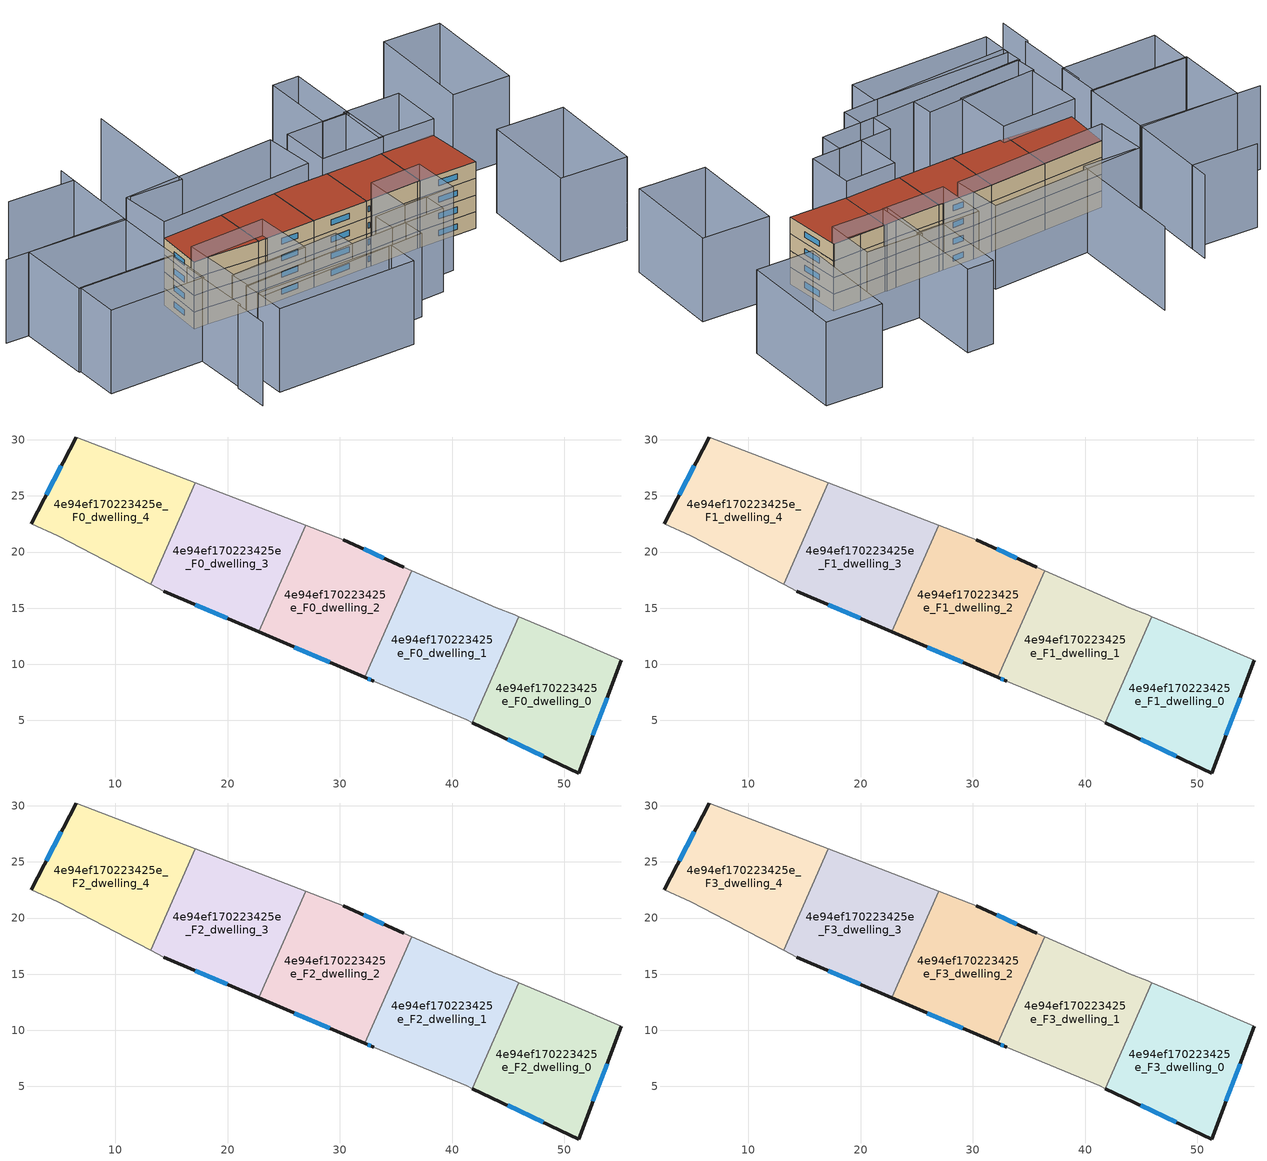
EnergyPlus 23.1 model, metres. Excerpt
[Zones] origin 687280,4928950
4e94ef170223425e_F0_dwelling_0
 floor ground (EU_floor_Construction): 55.09,10.34 51.27,0.31 41.82,4.8 45.96,14.25 50.29,12.4 z0
 wall outside (EU_wall_Construction): 41.82,4.8 51.27,0.31 55.09,10.34 z0:3
 wall adiabatic (EU_wall_Construction): 55.09,10.34 50.29,12.4 45.96,14.25 z0:3
 wall to 4e94ef170223425e_F0_dwelling_1 (EU_wall_Construction): 45.96,14.25 41.82,4.8 z0:3
 window (EU_Window_Construction): 44.97,3.31 48.12,1.81 / 52.55,3.66 53.82,7 z1:2
4e94ef170223425e_F0_dwelling_1
 floor ground (EU_floor_Construction): 43.95,15.05 45.57,14.41 45.96,14.25 41.82,4.8 41.31,5.04 33.04,8.49 32.24,8.84 36.4,18.35 z0
 wall outside (EU_wall_Construction): 32.24,8.84 33.04,8.49 z0:3
 wall adiabatic (EU_wall_Construction): 33.04,8.49 41.31,5.04 41.82,4.8 / 45.96,14.25 45.57,14.41 43.95,15.05 36.4,18.35 z0:3
 wall to 4e94ef170223425e_F0_dwelling_2 (EU_wall_Construction): 36.4,18.35 32.24,8.84 z0:3
 window (EU_Window_Construction): 32.51,8.72 32.77,8.61 z1:2
4e94ef170223425e_F0_dwelling_2
 floor ground (EU_floor_Construction): 35.71,18.65 36.4,18.35 32.24,8.84 22.79,12.88 26.96,22.38 30.32,21.08 z0
 wall outside (EU_wall_Construction): 35.71,18.65 30.32,21.08 / 22.79,12.88 32.24,8.84 z0:3
 wall adiabatic (EU_wall_Construction): 36.4,18.35 35.71,18.65 / 30.32,21.08 26.96,22.38 z0:3
 wall to 4e94ef170223425e_F0_dwelling_3 (EU_wall_Construction): 26.96,22.38 22.79,12.88 z0:3
 window (EU_Window_Construction): 33.92,19.46 32.12,20.27 / 25.94,11.53 29.09,10.18 z1:2
4e94ef170223425e_F0_dwelling_3
 floor ground (EU_floor_Construction): 26.96,22.38 22.79,12.88 14.3,16.5 13.15,17.11 17.11,26.17 z0
 wall outside (EU_wall_Construction): 14.3,16.5 22.79,12.88 z0:3
 wall adiabatic (EU_wall_Construction): 26.96,22.38 17.11,26.17 / 13.15,17.11 14.3,16.5 z0:3
 wall to 4e94ef170223425e_F0_dwelling_4 (EU_wall_Construction): 17.11,26.17 13.15,17.11 z0:3
 window (EU_Window_Construction): 17.13,15.29 19.96,14.08 z1:2
4e94ef170223425e_F0_dwelling_4
 floor ground (EU_floor_Construction): 17.11,26.17 13.15,17.11 4.87,21.46 2.49,22.5 6.52,30.24 z0
 wall outside (EU_wall_Construction): 6.52,30.24 2.49,22.5 z0:3
 wall adiabatic (EU_wall_Construction): 17.11,26.17 6.52,30.24 / 2.49,22.5 4.87,21.46 13.15,17.11 z0:3
 window (EU_Window_Construction): 5.18,27.66 3.84,25.08 z1:2
4e94ef170223425e_F1_dwelling_0
 floor to 4e94ef170223425e_F0_dwelling_0 (EU_floor_Construction): 55.09,10.34 51.27,0.31 41.82,4.8 45.96,14.25 50.29,12.4 z3
 wall outside (EU_wall_Construction): 41.82,4.8 51.27,0.31 55.09,10.34 z3:6
 wall adiabatic (EU_wall_Construction): 55.09,10.34 50.29,12.4 45.96,14.25 z3:6
 wall to 4e94ef170223425e_F1_dwelling_1 (EU_wall_Construction): 45.96,14.25 41.82,4.8 z3:6
 window (EU_Window_Construction): 44.97,3.31 48.12,1.81 / 52.55,3.66 53.82,7 z4:5
4e94ef170223425e_F1_dwelling_1
 floor to 4e94ef170223425e_F0_dwelling_1 (EU_floor_Construction): 43.95,15.05 45.57,14.41 45.96,14.25 41.82,4.8 41.31,5.04 33.04,8.49 32.24,8.84 36.4,18.35 z3
 wall outside (EU_wall_Construction): 32.24,8.84 33.04,8.49 z3:6
 wall adiabatic (EU_wall_Construction): 33.04,8.49 41.31,5.04 41.82,4.8 / 45.96,14.25 45.57,14.41 43.95,15.05 36.4,18.35 z3:6
 wall to 4e94ef170223425e_F1_dwelling_2 (EU_wall_Construction): 36.4,18.35 32.24,8.84 z3:6
 window (EU_Window_Construction): 32.51,8.72 32.77,8.61 z4:5
4e94ef170223425e_F1_dwelling_2
 floor to 4e94ef170223425e_F0_dwelling_2 (EU_floor_Construction): 35.71,18.65 36.4,18.35 32.24,8.84 22.79,12.88 26.96,22.38 30.32,21.08 z3
 wall outside (EU_wall_Construction): 35.71,18.65 30.32,21.08 / 22.79,12.88 32.24,8.84 z3:6
 wall adiabatic (EU_wall_Construction): 36.4,18.35 35.71,18.65 / 30.32,21.08 26.96,22.38 z3:6
 wall to 4e94ef170223425e_F1_dwelling_3 (EU_wall_Construction): 26.96,22.38 22.79,12.88 z3:6
 window (EU_Window_Construction): 33.92,19.46 32.12,20.27 / 25.94,11.53 29.09,10.18 z4:5
4e94ef170223425e_F1_dwelling_3
 floor to 4e94ef170223425e_F0_dwelling_3 (EU_floor_Construction): 26.96,22.38 22.79,12.88 14.3,16.5 13.15,17.11 17.11,26.17 z3
 wall outside (EU_wall_Construction): 14.3,16.5 22.79,12.88 z3:6
 wall adiabatic (EU_wall_Construction): 26.96,22.38 17.11,26.17 / 13.15,17.11 14.3,16.5 z3:6
 wall to 4e94ef170223425e_F1_dwelling_4 (EU_wall_Construction): 17.11,26.17 13.15,17.11 z3:6
 window (EU_Window_Construction): 17.13,15.29 19.96,14.08 z4:5
4e94ef170223425e_F1_dwelling_4
 floor to 4e94ef170223425e_F0_dwelling_4 (EU_floor_Construction): 17.11,26.17 13.15,17.11 4.87,21.46 2.49,22.5 6.52,30.24 z3
 wall outside (EU_wall_Construction): 6.52,30.24 2.49,22.5 z3:6
 wall adiabatic (EU_wall_Construction): 17.11,26.17 6.52,30.24 / 2.49,22.5 4.87,21.46 13.15,17.11 z3:6
 window (EU_Window_Construction): 5.18,27.66 3.84,25.08 z4:5
4e94ef170223425e_F2_dwelling_0
 floor to 4e94ef170223425e_F1_dwelling_0 (EU_floor_Construction): 55.09,10.34 51.27,0.31 41.82,4.8 45.96,14.25 50.29,12.4 z6
 wall outside (EU_wall_Construction): 41.82,4.8 51.27,0.31 55.09,10.34 z6:9
 wall adiabatic (EU_wall_Construction): 55.09,10.34 50.29,12.4 45.96,14.25 z6:9
 wall to 4e94ef170223425e_F2_dwelling_1 (EU_wall_Construction): 45.96,14.25 41.82,4.8 z6:9
 window (EU_Window_Construction): 44.97,3.31 48.12,1.81 / 52.55,3.66 53.82,7 z7:8
4e94ef170223425e_F2_dwelling_1
 floor to 4e94ef170223425e_F1_dwelling_1 (EU_floor_Construction): 43.95,15.05 45.57,14.41 45.96,14.25 41.82,4.8 41.31,5.04 33.04,8.49 32.24,8.84 36.4,18.35 z6
 wall outside (EU_wall_Construction): 32.24,8.84 33.04,8.49 z6:9
 wall adiabatic (EU_wall_Construction): 33.04,8.49 41.31,5.04 41.82,4.8 / 45.96,14.25 45.57,14.41 43.95,15.05 36.4,18.35 z6:9
 wall to 4e94ef170223425e_F2_dwelling_2 (EU_wall_Construction): 36.4,18.35 32.24,8.84 z6:9
 window (EU_Window_Construction): 32.51,8.72 32.77,8.61 z7:8
4e94ef170223425e_F2_dwelling_2
 floor to 4e94ef170223425e_F1_dwelling_2 (EU_floor_Construction): 35.71,18.65 36.4,18.35 32.24,8.84 22.79,12.88 26.96,22.38 30.32,21.08 z6
 wall outside (EU_wall_Construction): 35.71,18.65 30.32,21.08 / 22.79,12.88 32.24,8.84 z6:9
 wall adiabatic (EU_wall_Construction): 36.4,18.35 35.71,18.65 / 30.32,21.08 26.96,22.38 z6:9
 wall to 4e94ef170223425e_F2_dwelling_3 (EU_wall_Construction): 26.96,22.38 22.79,12.88 z6:9
 window (EU_Window_Construction): 33.92,19.46 32.12,20.27 / 25.94,11.53 29.09,10.18 z7:8
4e94ef170223425e_F2_dwelling_3
 floor to 4e94ef170223425e_F1_dwelling_3 (EU_floor_Construction): 26.96,22.38 22.79,12.88 14.3,16.5 13.15,17.11 17.11,26.17 z6
 wall outside (EU_wall_Construction): 14.3,16.5 22.79,12.88 z6:9
 wall adiabatic (EU_wall_Construction): 26.96,22.38 17.11,26.17 / 13.15,17.11 14.3,16.5 z6:9
 wall to 4e94ef170223425e_F2_dwelling_4 (EU_wall_Construction): 17.11,26.17 13.15,17.11 z6:9
 window (EU_Window_Construction): 17.13,15.29 19.96,14.08 z7:8
4e94ef170223425e_F2_dwelling_4
 floor to 4e94ef170223425e_F1_dwelling_4 (EU_floor_Construction): 17.11,26.17 13.15,17.11 4.87,21.46 2.49,22.5 6.52,30.24 z6
 wall outside (EU_wall_Construction): 6.52,30.24 2.49,22.5 z6:9
 wall adiabatic (EU_wall_Construction): 17.11,26.17 6.52,30.24 / 2.49,22.5 4.87,21.46 13.15,17.11 z6:9
 window (EU_Window_Construction): 5.18,27.66 3.84,25.08 z7:8
4e94ef170223425e_F3_dwelling_0
 floor to 4e94ef170223425e_F2_dwelling_0 (EU_floor_Construction): 55.09,10.34 51.27,0.31 41.82,4.8 45.96,14.25 50.29,12.4 z9
 wall outside (EU_wall_Construction): 41.82,4.8 51.27,0.31 55.09,10.34 z9:12
 wall adiabatic (EU_wall_Construction): 55.09,10.34 50.29,12.4 45.96,14.25 z9:12
 wall to 4e94ef170223425e_F3_dwelling_1 (EU_wall_Construction): 45.96,14.25 41.82,4.8 z9:12
 window (EU_Window_Construction): 44.97,3.31 48.12,1.81 / 52.55,3.66 53.82,7 z10:11
 roof outside (EU_roof_Construction): 51.27,0.31 55.09,10.34 50.29,12.4 45.96,14.25 41.82,4.8 z12
4e94ef170223425e_F3_dwelling_1
 floor to 4e94ef170223425e_F2_dwelling_1 (EU_floor_Construction): 43.95,15.05 45.57,14.41 45.96,14.25 41.82,4.8 41.31,5.04 33.04,8.49 32.24,8.84 36.4,18.35 z9
 wall outside (EU_wall_Construction): 32.24,8.84 33.04,8.49 z9:12
 wall adiabatic (EU_wall_Construction): 33.04,8.49 41.31,5.04 41.82,4.8 / 45.96,14.25 45.57,14.41 43.95,15.05 36.4,18.35 z9:12
 wall to 4e94ef170223425e_F3_dwelling_2 (EU_wall_Construction): 36.4,18.35 32.24,8.84 z9:12
 window (EU_Window_Construction): 32.51,8.72 32.77,8.61 z10:11
 roof outside (EU_roof_Construction): 41.82,4.8 45.96,14.25 45.57,14.41 43.95,15.05 36.4,18.35 32.24,8.84 33.04,8.49 41.31,5.04 z12
4e94ef170223425e_F3_dwelling_2
 floor to 4e94ef170223425e_F2_dwelling_2 (EU_floor_Construction): 35.71,18.65 36.4,18.35 32.24,8.84 22.79,12.88 26.96,22.38 30.32,21.08 z9
 wall outside (EU_wall_Construction): 35.71,18.65 30.32,21.08 / 22.79,12.88 32.24,8.84 z9:12
 wall adiabatic (EU_wall_Construction): 36.4,18.35 35.71,18.65 / 30.32,21.08 26.96,22.38 z9:12
 wall to 4e94ef170223425e_F3_dwelling_3 (EU_wall_Construction): 26.96,22.38 22.79,12.88 z9:12
 window (EU_Window_Construction): 33.92,19.46 32.12,20.27 / 25.94,11.53 29.09,10.18 z10:11
 roof outside (EU_roof_Construction): 32.24,8.84 36.4,18.35 35.71,18.65 30.32,21.08 26.96,22.38 22.79,12.88 z12
4e94ef170223425e_F3_dwelling_3
 floor to 4e94ef170223425e_F2_dwelling_3 (EU_floor_Construction): 26.96,22.38 22.79,12.88 14.3,16.5 13.15,17.11 17.11,26.17 z9
 wall outside (EU_wall_Construction): 14.3,16.5 22.79,12.88 z9:12
 wall adiabatic (EU_wall_Construction): 26.96,22.38 17.11,26.17 / 13.15,17.11 14.3,16.5 z9:12
 wall to 4e94ef170223425e_F3_dwelling_4 (EU_wall_Construction): 17.11,26.17 13.15,17.11 z9:12
 window (EU_Window_Construction): 17.13,15.29 19.96,14.08 z10:11
 roof outside (EU_roof_Construction): 22.79,12.88 26.96,22.38 17.11,26.17 13.15,17.11 14.3,16.5 z12
4e94ef170223425e_F3_dwelling_4
 floor to 4e94ef170223425e_F2_dwelling_4 (EU_floor_Construction): 17.11,26.17 13.15,17.11 4.87,21.46 2.49,22.5 6.52,30.24 z9
 wall outside (EU_wall_Construction): 6.52,30.24 2.49,22.5 z9:12
 wall adiabatic (EU_wall_Construction): 17.11,26.17 6.52,30.24 / 2.49,22.5 4.87,21.46 13.15,17.11 z9:12
 window (EU_Window_Construction): 5.18,27.66 3.84,25.08 z10:11
 roof outside (EU_roof_Construction): 13.15,17.11 17.11,26.17 6.52,30.24 2.49,22.5 4.87,21.46 z12
shading: -9.88,7.43 -12.69,1.4 / -3.82,20.13 -9.57,7.24 / 29.01,54.66 19.27,34.42 / 19.27,34.42 10.55,38.62 / 12.03,51.93 4,35.66 / 4,35.66 -16.02,45.54 / 10.51,48.82 -0.38,54.18 / 48.94,-16.26 57.04,-0.06 / 57.04,-0.06 68.06,-5.57 / 68.06,-5.57 59.96,-21.77 / 59.96,-21.77 48.94,-16.26 / 15.48,-9.3 -7.72,1.21 / -7.72,1.21 -5.28,6.58 / -5.28,6.58 17.92,-3.93 / 17.92,-3.93 15.48,-9.3 / 31.9,-5.09 22.73,-1.37 / 22.73,-1.37 24.36,2.64 / 24.36,2.64 33.53,-1.07 / 33.53,-1.07 31.9,-5.09 / 23.54,-6.13 -5.69,5.43 / -5.69,5.43 -4.16,9.28 / -4.16,9.28 25.06,-2.28 / 25.06,-2.28 23.54,-6.13 / 38.32,-3.14 29.66,0.46 / 29.66,0.46 33.01,8.51 / 33.01,8.51 41.67,4.9 / 41.67,4.9 38.32,-3.14 / 15.33,1.57 -4.02,8.92 / -4.02,8.92 -2.55,12.78 / -2.55,12.78 16.8,5.43 / 16.8,5.43 15.33,1.57 / 10.66,7.37 -2.23,12.66 / -2.23,12.66 1.91,22.74 / 1.91,22.74 14.8,17.45 / 14.8,17.45 10.66,7.37 / 59.03,18.68 54.93,10 / 54.93,10 45.57,14.41 / 45.57,14.41 49.67,23.1 / 49.67,23.1 59.03,18.68 / 46.27,14.04 35.64,18.68 / 35.64,18.68 39.4,27.28 / 39.4,27.28 50.02,22.63 / 50.02,22.63 46.27,14.04 / -21.2,23.59 -17.71,31.24 / -17.71,31.24 -1.78,23.96 / -1.78,23.96 -5.27,16.32 / -5.27,16.32 -21.2,23.59 / 51.3,36.82 55.68,34.78 / 55.68,34.78 49.9,22.37 / 49.9,22.37 45.52,24.41 / 45.52,24.41 51.3,36.82 / 33.25,19.96 6.52,30.24 / 6.52,30.24 9.91,39.06 / 9.91,39.06 36.65,28.77 / 36.65,28.77 33.25,19.96 / -12.22,43.66 4.17,36.01 / 4.17,36.01 -1.61,23.62 / -1.61,23.62 -18,31.27 / -18,31.27 -12.22,43.66 / 62.95,11.14 71.6,28.66 / 71.6,28.66 80.95,24.04 / 80.95,24.04 72.31,6.53 / 72.31,6.53 62.95,11.14 z0:15
[Building]
EU S2 Campaign: North Axis=0; Terrain=City; Solar Distribution=FullExterior
[Site:Location]
Bologna: Latitude=44.5; Longitude=11.25; Time Zone=1; Elevation=37
[SizingPeriod:WeatherFileDays]
AnnualSizingPeriod: Begin Month=1; Begin Day of Month=1; End Month=12; End Day of Month=31; Day of Week for Start Day=Monday; Use Weather File Daylight Saving Period=No; Use Weather File Rain and Snow Indicators=No
[MATERIAL]
EU_InternalMass_Material: Roughness=MediumRough; Thickness=0.1; Conductivity=1; Density=1800; Specific Heat=900; Thermal Absorptance=0.9; Solar Absorptance=0.7; Visible Absorptance=0.7
[MATERIAL:NOMASS] Roughness=MediumRough; Thermal Absorptance=0.9; Solar Absorptance=0.7; Visible Absorptance=0.7
Name | Thermal Resistance
EU_wall_NoMass | 0.937881
EU_roof_NoMass | 0.548572
EU_floor_NoMass | 0.71348
[WINDOWMATERIAL:SIMPLEGLAZINGSYSTEM]
EU_Window_SimpleGlazing: UFactor=4.25633; Solar Heat Gain Coefficient=0.85; Visible Transmittance=0.85
[CONSTRUCTION]
EU_wall_Construction: EU_wall_NoMass
EU_roof_Construction: EU_roof_NoMass
EU_floor_Construction: EU_floor_NoMass
EU_Window_Construction: EU_Window_SimpleGlazing
EU_InternalMass_Construction: EU_InternalMass_Material
[ZONE] Type=1; Multiplier=1; Ceiling Height=autocalculate; Floor Area=autocalculate; Part of Total Floor Area=Yes
Name | Volume
4e94ef170223425e_F0_dwelling_0 | 321.739
4e94ef170223425e_F1_dwelling_0; 4e94ef170223425e_F2_dwelling_0; 4e94ef170223425e_F3_dwelling_0 | 321.738
4e94ef170223425e_F0_dwelling_1 | 321.71
4e94ef170223425e_F1_dwelling_1; 4e94ef170223425e_F2_dwelling_1; 4e94ef170223425e_F3_dwelling_1 | 321.711
4e94ef170223425e_F0_dwelling_2 | 321.732
4e94ef170223425e_F1_dwelling_2; 4e94ef170223425e_F2_dwelling_2; 4e94ef170223425e_F3_dwelling_2; 4e94ef170223425e_F1_dwelling_4; 4e94ef170223425e_F2_dwelling_4; 4e94ef170223425e_F3_dwelling_4 | 321.733
4e94ef170223425e_F0_dwelling_3; 4e94ef170223425e_F1_dwelling_3; 4e94ef170223425e_F2_dwelling_3; 4e94ef170223425e_F3_dwelling_3 | 321.729
4e94ef170223425e_F0_dwelling_4 | 321.735
[INTERNALMASS] Construction=EU_InternalMass_Construction
Name | Zone or ZoneList | Surface Area
4e94ef170223425e_F0_dwelling_0_EU_InternalMass | 4e94ef170223425e_F0_dwelling_0 | 107.246
4e94ef170223425e_F0_dwelling_1_EU_InternalMass | 4e94ef170223425e_F0_dwelling_1 | 107.237
4e94ef170223425e_F0_dwelling_2_EU_InternalMass | 4e94ef170223425e_F0_dwelling_2 | 107.244
4e94ef170223425e_F0_dwelling_3_EU_InternalMass | 4e94ef170223425e_F0_dwelling_3 | 107.243
4e94ef170223425e_F0_dwelling_4_EU_InternalMass | 4e94ef170223425e_F0_dwelling_4 | 107.245
4e94ef170223425e_F1_dwelling_0_EU_InternalMass | 4e94ef170223425e_F1_dwelling_0 | 107.246
4e94ef170223425e_F1_dwelling_1_EU_InternalMass | 4e94ef170223425e_F1_dwelling_1 | 107.237
4e94ef170223425e_F1_dwelling_2_EU_InternalMass | 4e94ef170223425e_F1_dwelling_2 | 107.244
4e94ef170223425e_F1_dwelling_3_EU_InternalMass | 4e94ef170223425e_F1_dwelling_3 | 107.243
4e94ef170223425e_F1_dwelling_4_EU_InternalMass | 4e94ef170223425e_F1_dwelling_4 | 107.245
4e94ef170223425e_F2_dwelling_0_EU_InternalMass | 4e94ef170223425e_F2_dwelling_0 | 107.246
4e94ef170223425e_F2_dwelling_1_EU_InternalMass | 4e94ef170223425e_F2_dwelling_1 | 107.237
4e94ef170223425e_F2_dwelling_2_EU_InternalMass | 4e94ef170223425e_F2_dwelling_2 | 107.244
4e94ef170223425e_F2_dwelling_3_EU_InternalMass | 4e94ef170223425e_F2_dwelling_3 | 107.243
4e94ef170223425e_F2_dwelling_4_EU_InternalMass | 4e94ef170223425e_F2_dwelling_4 | 107.245
4e94ef170223425e_F3_dwelling_0_EU_InternalMass | 4e94ef170223425e_F3_dwelling_0 | 107.246
4e94ef170223425e_F3_dwelling_1_EU_InternalMass | 4e94ef170223425e_F3_dwelling_1 | 107.237
4e94ef170223425e_F3_dwelling_2_EU_InternalMass | 4e94ef170223425e_F3_dwelling_2 | 107.244
4e94ef170223425e_F3_dwelling_3_EU_InternalMass | 4e94ef170223425e_F3_dwelling_3 | 107.243
4e94ef170223425e_F3_dwelling_4_EU_InternalMass | 4e94ef170223425e_F3_dwelling_4 | 107.245
[OTHEREQUIPMENT] Fuel Type=Electricity; Design Level Calculation Method=Watts/Area; Power per Zone Floor Area=1; Fraction Latent=0; Fraction Radiant=0; Fraction Lost=0; Carbon Dioxide Generation Rate=0; EndUse Subcategory=EU_Step8_InternalGains
Name | Zone or ZoneList or Space or SpaceList | Schedule
EU_Step8_InternalGain_4e94ef170223425e_F0_dwelling_0_f000 | 4e94ef170223425e_F0_dwelling_0 | EU_Step8_GainSchedule_4e94ef170223425e_F0_dwelling_0_f000
EU_Step8_InternalGain_4e94ef170223425e_F0_dwelling_1_f000 | 4e94ef170223425e_F0_dwelling_1 | EU_Step8_GainSchedule_4e94ef170223425e_F0_dwelling_1_f000
EU_Step8_InternalGain_4e94ef170223425e_F0_dwelling_2_f000 | 4e94ef170223425e_F0_dwelling_2 | EU_Step8_GainSchedule_4e94ef170223425e_F0_dwelling_2_f000
EU_Step8_InternalGain_4e94ef170223425e_F0_dwelling_3_f000 | 4e94ef170223425e_F0_dwelling_3 | EU_Step8_GainSchedule_4e94ef170223425e_F0_dwelling_3_f000
EU_Step8_InternalGain_4e94ef170223425e_F0_dwelling_4_f000 | 4e94ef170223425e_F0_dwelling_4 | EU_Step8_GainSchedule_4e94ef170223425e_F0_dwelling_4_f000
EU_Step8_InternalGain_4e94ef170223425e_F1_dwelling_0_f000 | 4e94ef170223425e_F1_dwelling_0 | EU_Step8_GainSchedule_4e94ef170223425e_F1_dwelling_0_f000
EU_Step8_InternalGain_4e94ef170223425e_F1_dwelling_1_f000 | 4e94ef170223425e_F1_dwelling_1 | EU_Step8_GainSchedule_4e94ef170223425e_F1_dwelling_1_f000
EU_Step8_InternalGain_4e94ef170223425e_F1_dwelling_2_f000 | 4e94ef170223425e_F1_dwelling_2 | EU_Step8_GainSchedule_4e94ef170223425e_F1_dwelling_2_f000
EU_Step8_InternalGain_4e94ef170223425e_F1_dwelling_3_f000 | 4e94ef170223425e_F1_dwelling_3 | EU_Step8_GainSchedule_4e94ef170223425e_F1_dwelling_3_f000
EU_Step8_InternalGain_4e94ef170223425e_F1_dwelling_4_f000 | 4e94ef170223425e_F1_dwelling_4 | EU_Step8_GainSchedule_4e94ef170223425e_F1_dwelling_4_f000
EU_Step8_InternalGain_4e94ef170223425e_F2_dwelling_0_f000 | 4e94ef170223425e_F2_dwelling_0 | EU_Step8_GainSchedule_4e94ef170223425e_F2_dwelling_0_f000
EU_Step8_InternalGain_4e94ef170223425e_F2_dwelling_1_f000 | 4e94ef170223425e_F2_dwelling_1 | EU_Step8_GainSchedule_4e94ef170223425e_F2_dwelling_1_f000
EU_Step8_InternalGain_4e94ef170223425e_F2_dwelling_2_f000 | 4e94ef170223425e_F2_dwelling_2 | EU_Step8_GainSchedule_4e94ef170223425e_F2_dwelling_2_f000
EU_Step8_InternalGain_4e94ef170223425e_F2_dwelling_3_f000 | 4e94ef170223425e_F2_dwelling_3 | EU_Step8_GainSchedule_4e94ef170223425e_F2_dwelling_3_f000
EU_Step8_InternalGain_4e94ef170223425e_F2_dwelling_4_f000 | 4e94ef170223425e_F2_dwelling_4 | EU_Step8_GainSchedule_4e94ef170223425e_F2_dwelling_4_f000
EU_Step8_InternalGain_4e94ef170223425e_F3_dwelling_0_f000 | 4e94ef170223425e_F3_dwelling_0 | EU_Step8_GainSchedule_4e94ef170223425e_F3_dwelling_0_f000
EU_Step8_InternalGain_4e94ef170223425e_F3_dwelling_1_f000 | 4e94ef170223425e_F3_dwelling_1 | EU_Step8_GainSchedule_4e94ef170223425e_F3_dwelling_1_f000
EU_Step8_InternalGain_4e94ef170223425e_F3_dwelling_2_f000 | 4e94ef170223425e_F3_dwelling_2 | EU_Step8_GainSchedule_4e94ef170223425e_F3_dwelling_2_f000
EU_Step8_InternalGain_4e94ef170223425e_F3_dwelling_3_f000 | 4e94ef170223425e_F3_dwelling_3 | EU_Step8_GainSchedule_4e94ef170223425e_F3_dwelling_3_f000
EU_Step8_InternalGain_4e94ef170223425e_F3_dwelling_4_f000 | 4e94ef170223425e_F3_dwelling_4 | EU_Step8_GainSchedule_4e94ef170223425e_F3_dwelling_4_f000
[ZONEVENTILATION:DESIGNFLOWRATE] Schedule=EU_AlwaysOn; Design Flow Rate Calculation Method=AirChanges/Hour; Air Changes per Hour=0.687892; Ventilation Type=Natural; Fan Pressure Rise=0; Fan Total Efficiency=1; Constant Term Coefficient=1; Temperature Term Coefficient=0; Velocity Term Coefficient=0; Velocity Squared Term Coefficient=0; Minimum Indoor Temperature=-100; Maximum Indoor Temperature=100; Delta Temperature=-100; Minimum Outdoor Temperature=-100; Maximum Outdoor Temperature=100; Maximum Wind Speed=40
Name | Zone or ZoneList or Space or SpaceList
EU_ConstantAir_4e94ef170223425e_F0_dwelling_0 | 4e94ef170223425e_F0_dwelling_0
EU_ConstantAir_4e94ef170223425e_F0_dwelling_1 | 4e94ef170223425e_F0_dwelling_1
EU_ConstantAir_4e94ef170223425e_F0_dwelling_2 | 4e94ef170223425e_F0_dwelling_2
EU_ConstantAir_4e94ef170223425e_F0_dwelling_3 | 4e94ef170223425e_F0_dwelling_3
EU_ConstantAir_4e94ef170223425e_F0_dwelling_4 | 4e94ef170223425e_F0_dwelling_4
EU_ConstantAir_4e94ef170223425e_F1_dwelling_0 | 4e94ef170223425e_F1_dwelling_0
EU_ConstantAir_4e94ef170223425e_F1_dwelling_1 | 4e94ef170223425e_F1_dwelling_1
EU_ConstantAir_4e94ef170223425e_F1_dwelling_2 | 4e94ef170223425e_F1_dwelling_2
EU_ConstantAir_4e94ef170223425e_F1_dwelling_3 | 4e94ef170223425e_F1_dwelling_3
EU_ConstantAir_4e94ef170223425e_F1_dwelling_4 | 4e94ef170223425e_F1_dwelling_4
EU_ConstantAir_4e94ef170223425e_F2_dwelling_0 | 4e94ef170223425e_F2_dwelling_0
EU_ConstantAir_4e94ef170223425e_F2_dwelling_1 | 4e94ef170223425e_F2_dwelling_1
EU_ConstantAir_4e94ef170223425e_F2_dwelling_2 | 4e94ef170223425e_F2_dwelling_2
EU_ConstantAir_4e94ef170223425e_F2_dwelling_3 | 4e94ef170223425e_F2_dwelling_3
EU_ConstantAir_4e94ef170223425e_F2_dwelling_4 | 4e94ef170223425e_F2_dwelling_4
EU_ConstantAir_4e94ef170223425e_F3_dwelling_0 | 4e94ef170223425e_F3_dwelling_0
EU_ConstantAir_4e94ef170223425e_F3_dwelling_1 | 4e94ef170223425e_F3_dwelling_1
EU_ConstantAir_4e94ef170223425e_F3_dwelling_2 | 4e94ef170223425e_F3_dwelling_2
EU_ConstantAir_4e94ef170223425e_F3_dwelling_3 | 4e94ef170223425e_F3_dwelling_3
EU_ConstantAir_4e94ef170223425e_F3_dwelling_4 | 4e94ef170223425e_F3_dwelling_4
[HVACTEMPLATE:THERMOSTAT] Constant Heating Setpoint=20; Constant Cooling Setpoint=50
EU_HeatOnly_4e94ef170223425e_F0_dwelling_0; EU_HeatOnly_4e94ef170223425e_F0_dwelling_1; EU_HeatOnly_4e94ef170223425e_F0_dwelling_2; EU_HeatOnly_4e94ef170223425e_F0_dwelling_3; EU_HeatOnly_4e94ef170223425e_F0_dwelling_4; EU_HeatOnly_4e94ef170223425e_F1_dwelling_0; EU_HeatOnly_4e94ef170223425e_F1_dwelling_1; EU_HeatOnly_4e94ef170223425e_F1_dwelling_2; EU_HeatOnly_4e94ef170223425e_F1_dwelling_3; EU_HeatOnly_4e94ef170223425e_F1_dwelling_4; EU_HeatOnly_4e94ef170223425e_F2_dwelling_0; EU_HeatOnly_4e94ef170223425e_F2_dwelling_1; EU_HeatOnly_4e94ef170223425e_F2_dwelling_2; EU_HeatOnly_4e94ef170223425e_F2_dwelling_3; EU_HeatOnly_4e94ef170223425e_F2_dwelling_4; EU_HeatOnly_4e94ef170223425e_F3_dwelling_0; EU_HeatOnly_4e94ef170223425e_F3_dwelling_1; EU_HeatOnly_4e94ef170223425e_F3_dwelling_2; EU_HeatOnly_4e94ef170223425e_F3_dwelling_3; EU_HeatOnly_4e94ef170223425e_F3_dwelling_4
[HVACTEMPLATE:ZONE:IDEALLOADSAIRSYSTEM] System Availability Schedule=EU_AlwaysOn; Maximum Heating Supply Air Temperature=50; Minimum Cooling Supply Air Temperature=13; Maximum Heating Supply Air Humidity Ratio=0.0156; Minimum Cooling Supply Air Humidity Ratio=0.0077; Heating Limit=NoLimit; Cooling Limit=NoLimit; Heating Availability Schedule=EU_AlwaysOn; Cooling Availability Schedule=EU_CoolingOff; Dehumidification Control Type=ConstantSensibleHeatRatio; Cooling Sensible Heat Ratio=0.7; Dehumidification Setpoint=60; Humidification Control Type=None; Humidification Setpoint=30; Outdoor Air Method=None; Outdoor Air Flow Rate per Person=0.00944; Outdoor Air Flow Rate per Zone Floor Area=0; Outdoor Air Flow Rate per Zone=0; Demand Controlled Ventilation Type=None; Outdoor Air Economizer Type=NoEconomizer; Heat Recovery Type=None; Sensible Heat Recovery Effectiveness=0.7; Latent Heat Recovery Effectiveness=0.65
Name | Template Thermostat
4e94ef170223425e_F0_dwelling_0 | EU_HeatOnly_4e94ef170223425e_F0_dwelling_0
4e94ef170223425e_F0_dwelling_1 | EU_HeatOnly_4e94ef170223425e_F0_dwelling_1
4e94ef170223425e_F0_dwelling_2 | EU_HeatOnly_4e94ef170223425e_F0_dwelling_2
4e94ef170223425e_F0_dwelling_3 | EU_HeatOnly_4e94ef170223425e_F0_dwelling_3
4e94ef170223425e_F0_dwelling_4 | EU_HeatOnly_4e94ef170223425e_F0_dwelling_4
4e94ef170223425e_F1_dwelling_0 | EU_HeatOnly_4e94ef170223425e_F1_dwelling_0
4e94ef170223425e_F1_dwelling_1 | EU_HeatOnly_4e94ef170223425e_F1_dwelling_1
4e94ef170223425e_F1_dwelling_2 | EU_HeatOnly_4e94ef170223425e_F1_dwelling_2
4e94ef170223425e_F1_dwelling_3 | EU_HeatOnly_4e94ef170223425e_F1_dwelling_3
4e94ef170223425e_F1_dwelling_4 | EU_HeatOnly_4e94ef170223425e_F1_dwelling_4
4e94ef170223425e_F2_dwelling_0 | EU_HeatOnly_4e94ef170223425e_F2_dwelling_0
4e94ef170223425e_F2_dwelling_1 | EU_HeatOnly_4e94ef170223425e_F2_dwelling_1
4e94ef170223425e_F2_dwelling_2 | EU_HeatOnly_4e94ef170223425e_F2_dwelling_2
4e94ef170223425e_F2_dwelling_3 | EU_HeatOnly_4e94ef170223425e_F2_dwelling_3
4e94ef170223425e_F2_dwelling_4 | EU_HeatOnly_4e94ef170223425e_F2_dwelling_4
4e94ef170223425e_F3_dwelling_0 | EU_HeatOnly_4e94ef170223425e_F3_dwelling_0
4e94ef170223425e_F3_dwelling_1 | EU_HeatOnly_4e94ef170223425e_F3_dwelling_1
4e94ef170223425e_F3_dwelling_2 | EU_HeatOnly_4e94ef170223425e_F3_dwelling_2
4e94ef170223425e_F3_dwelling_3 | EU_HeatOnly_4e94ef170223425e_F3_dwelling_3
4e94ef170223425e_F3_dwelling_4 | EU_HeatOnly_4e94ef170223425e_F3_dwelling_4
[SIZING:ZONE] Zone Cooling Design Supply Air Temperature Input Method=SupplyAirTemperature; Zone Cooling Design Supply Air Temperature=13; Zone Heating Design Supply Air Temperature Input Method=SupplyAirTemperature; Zone Heating Design Supply Air Temperature=50; Zone Cooling Design Supply Air Humidity Ratio=0.008; Zone Heating Design Supply Air Humidity Ratio=0.008; Cooling Design Air Flow Method=DesignDay; Cooling Design Air Flow Rate=0; Cooling Minimum Air Flow per Zone Floor Area=0.000762; Cooling Minimum Air Flow=0; Cooling Minimum Air Flow Fraction=0.2; Heating Design Air Flow Method=DesignDay; Heating Design Air Flow Rate=0; Heating Maximum Air Flow per Zone Floor Area=0.002032; Heating Maximum Air Flow=0.141576; Heating Maximum Air Flow Fraction=0.3; Account for Dedicated Outdoor Air System=No; Dedicated Outdoor Air System Control Strategy=NeutralSupplyAir; Dedicated Outdoor Air Low Setpoint Temperature for Design=autosize; Dedicated Outdoor Air High Setpoint Temperature for Design=autosize; Zone Load Sizing Method=Sensible Load Only No Latent Load; Zone Latent Cooling Design Supply Air Humidity Ratio Input Method=HumidityRatioDifference; Zone Cooling Design Supply Air Humidity Ratio Difference=0.005; Zone Latent Heating Design Supply Air Humidity Ratio Input Method=HumidityRatioDifference; Zone Humidification Design Supply Air Humidity Ratio Difference=0.005
4e94ef170223425e_F0_dwelling_0; 4e94ef170223425e_F0_dwelling_1; 4e94ef170223425e_F0_dwelling_2; 4e94ef170223425e_F0_dwelling_3; 4e94ef170223425e_F0_dwelling_4; 4e94ef170223425e_F1_dwelling_0; 4e94ef170223425e_F1_dwelling_1; 4e94ef170223425e_F1_dwelling_2; 4e94ef170223425e_F1_dwelling_3; 4e94ef170223425e_F1_dwelling_4; 4e94ef170223425e_F2_dwelling_0; 4e94ef170223425e_F2_dwelling_1; 4e94ef170223425e_F2_dwelling_2; 4e94ef170223425e_F2_dwelling_3; 4e94ef170223425e_F2_dwelling_4; 4e94ef170223425e_F3_dwelling_0; 4e94ef170223425e_F3_dwelling_1; 4e94ef170223425e_F3_dwelling_2; 4e94ef170223425e_F3_dwelling_3; 4e94ef170223425e_F3_dwelling_4
[SCHEDULE:CONSTANT]
Name | Hourly Value
EU_AlwaysOn | 1
EU_CoolingOff | 0
[SCHEDULE:FILE] Column Number=1; Rows to Skip at Top=0; Number of Hours of Data=8760; Column Separator=Comma; Interpolate to Timestep=No; Minutes per Item=60; Adjust Schedule for Daylight Savings=Yes
Name | File
EU_Step8_GainSchedule_4e94ef170223425e_F0_dwelling_0_f000 | ../../schedules/4e94ef170223425e/4e94ef170223425e_F0_dwelling_0_f000_gain.csv
EU_Step8_GainSchedule_4e94ef170223425e_F0_dwelling_1_f000 | ../../schedules/4e94ef170223425e/4e94ef170223425e_F0_dwelling_1_f000_gain.csv
EU_Step8_GainSchedule_4e94ef170223425e_F0_dwelling_2_f000 | ../../schedules/4e94ef170223425e/4e94ef170223425e_F0_dwelling_2_f000_gain.csv
EU_Step8_GainSchedule_4e94ef170223425e_F0_dwelling_3_f000 | ../../schedules/4e94ef170223425e/4e94ef170223425e_F0_dwelling_3_f000_gain.csv
EU_Step8_GainSchedule_4e94ef170223425e_F0_dwelling_4_f000 | ../../schedules/4e94ef170223425e/4e94ef170223425e_F0_dwelling_4_f000_gain.csv
EU_Step8_GainSchedule_4e94ef170223425e_F1_dwelling_0_f000 | ../../schedules/4e94ef170223425e/4e94ef170223425e_F1_dwelling_0_f000_gain.csv
EU_Step8_GainSchedule_4e94ef170223425e_F1_dwelling_1_f000 | ../../schedules/4e94ef170223425e/4e94ef170223425e_F1_dwelling_1_f000_gain.csv
EU_Step8_GainSchedule_4e94ef170223425e_F1_dwelling_2_f000 | ../../schedules/4e94ef170223425e/4e94ef170223425e_F1_dwelling_2_f000_gain.csv
EU_Step8_GainSchedule_4e94ef170223425e_F1_dwelling_3_f000 | ../../schedules/4e94ef170223425e/4e94ef170223425e_F1_dwelling_3_f000_gain.csv
EU_Step8_GainSchedule_4e94ef170223425e_F1_dwelling_4_f000 | ../../schedules/4e94ef170223425e/4e94ef170223425e_F1_dwelling_4_f000_gain.csv
EU_Step8_GainSchedule_4e94ef170223425e_F2_dwelling_0_f000 | ../../schedules/4e94ef170223425e/4e94ef170223425e_F2_dwelling_0_f000_gain.csv
EU_Step8_GainSchedule_4e94ef170223425e_F2_dwelling_1_f000 | ../../schedules/4e94ef170223425e/4e94ef170223425e_F2_dwelling_1_f000_gain.csv
EU_Step8_GainSchedule_4e94ef170223425e_F2_dwelling_2_f000 | ../../schedules/4e94ef170223425e/4e94ef170223425e_F2_dwelling_2_f000_gain.csv
EU_Step8_GainSchedule_4e94ef170223425e_F2_dwelling_3_f000 | ../../schedules/4e94ef170223425e/4e94ef170223425e_F2_dwelling_3_f000_gain.csv
EU_Step8_GainSchedule_4e94ef170223425e_F2_dwelling_4_f000 | ../../schedules/4e94ef170223425e/4e94ef170223425e_F2_dwelling_4_f000_gain.csv
EU_Step8_GainSchedule_4e94ef170223425e_F3_dwelling_0_f000 | ../../schedules/4e94ef170223425e/4e94ef170223425e_F3_dwelling_0_f000_gain.csv
EU_Step8_GainSchedule_4e94ef170223425e_F3_dwelling_1_f000 | ../../schedules/4e94ef170223425e/4e94ef170223425e_F3_dwelling_1_f000_gain.csv
EU_Step8_GainSchedule_4e94ef170223425e_F3_dwelling_2_f000 | ../../schedules/4e94ef170223425e/4e94ef170223425e_F3_dwelling_2_f000_gain.csv
EU_Step8_GainSchedule_4e94ef170223425e_F3_dwelling_3_f000 | ../../schedules/4e94ef170223425e/4e94ef170223425e_F3_dwelling_3_f000_gain.csv
EU_Step8_GainSchedule_4e94ef170223425e_F3_dwelling_4_f000 | ../../schedules/4e94ef170223425e/4e94ef170223425e_F3_dwelling_4_f000_gain.csv
